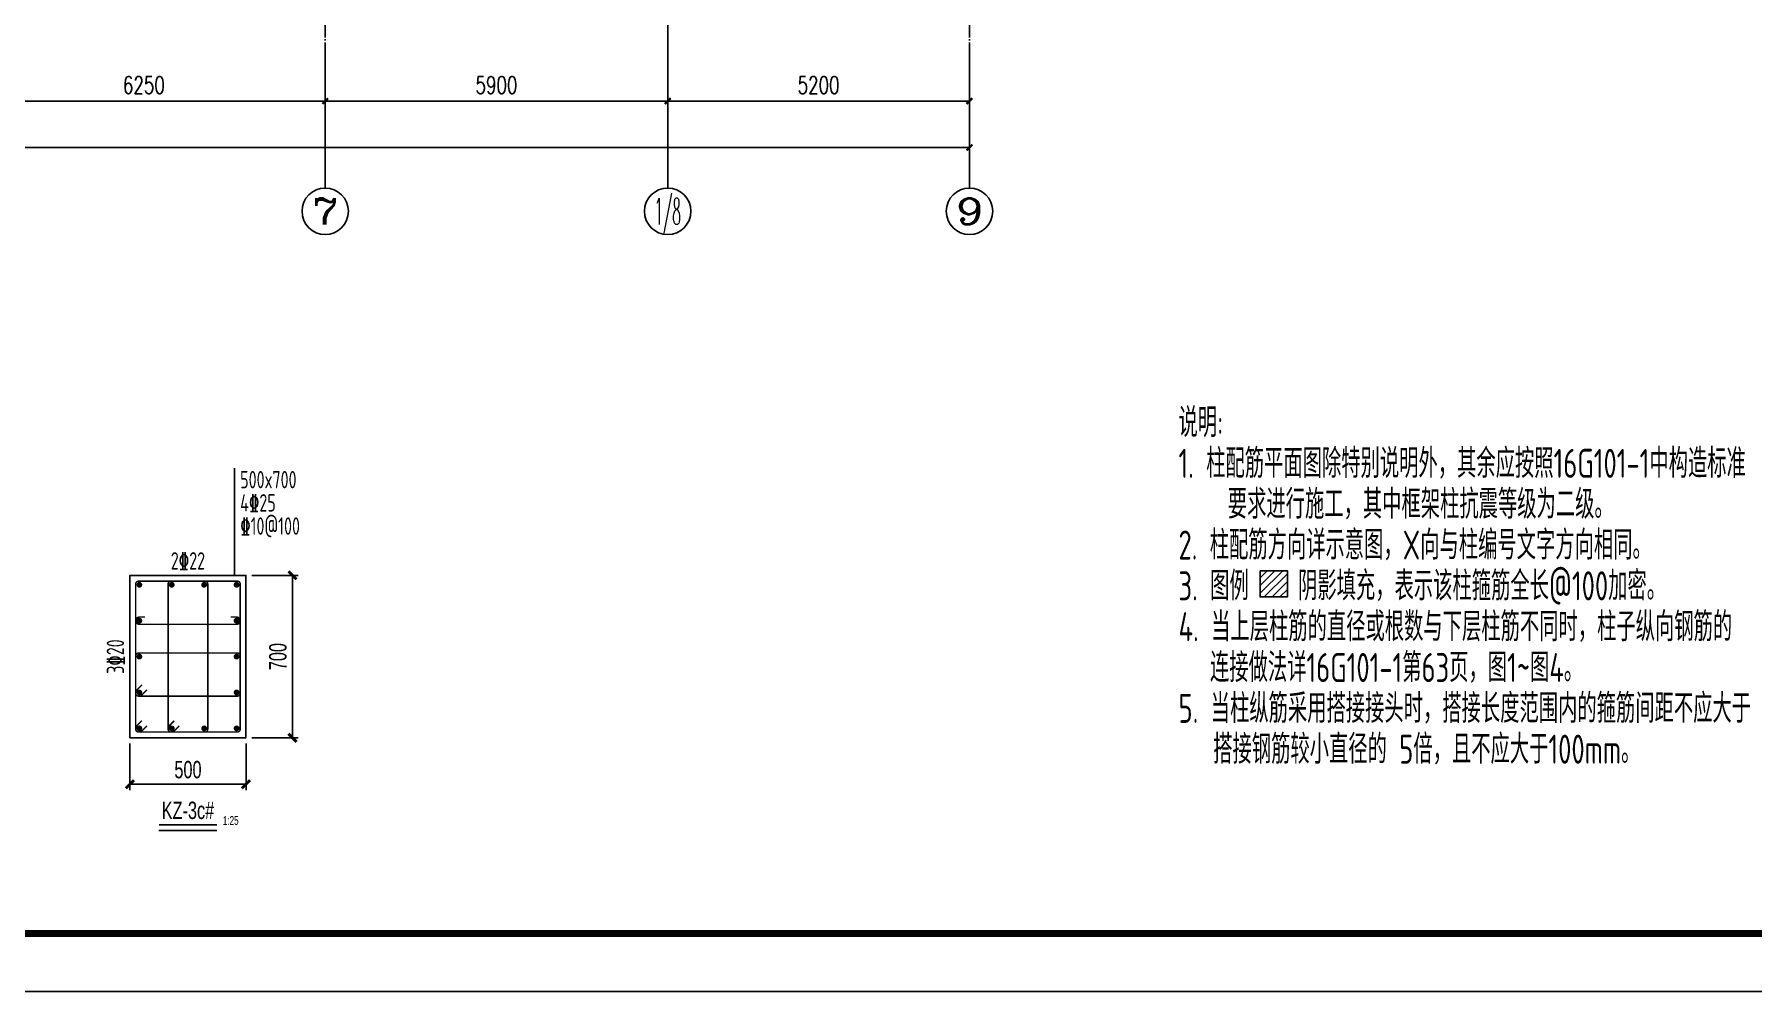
# Model space of a CAD drawing. Extents: x -441005 to 725361, y -182459 to 319313.
# Drawn here: x 5838 to 35442, y -39950 to -23450 of the extents above; entities that cross this region are included whole.
import ezdxf
from ezdxf.enums import TextEntityAlignment as Align

# ---------------------------------------------------------------- set-up
doc = ezdxf.new("R2010")
doc.units = 0
doc.header["$LTSCALE"] = 100
doc.linetypes.add('DOTE', pattern=[2.42, 2, -0.2, 0.02, -0.2])
doc.layers.get('0').update_dxf_attribs({"linetype": 'CONTINUOUS'})
doc.layers.get('Defpoints').update_dxf_attribs({"linetype": 'CONTINUOUS'})
for name, color, linetype in [('AXIS', 3, 'CONTINUOUS'), ('AXIS_TEXT', 7, 'CONTINUOUS'), ('DOTE', 8, 'DOTE'), ('link', 6, 'CONTINUOUS'), ('outline', 7, 'CONTINUOUS'), ('REIN', 1, 'CONTINUOUS'), ('S说明&图名', 4, 'CONTINUOUS'), ('z-计算配筋', 7, 'CONTINUOUS'), ('z-详图标注', 3, 'CONTINUOUS'), ('图框', 7, 'CONTINUOUS')]:
    doc.layers.add(name, color=color, linetype=linetype)
doc.styles.add('_TCH_AXIS', font='COMPLEX', dxfattribs={"bigfont": 'GBCBIG'})
doc.styles.add('_TCH_DIM_T3', font='simplex_.ttf', dxfattribs={"width": 0.705882, "bigfont": 'GBCBIG'})
doc.styles.add('BW_Dim', font='Bweng.shx', dxfattribs={"width": 0.7, "bigfont": 'hztxt.shx'})
doc.styles.add('BW_Label', font='Bweng.shx', dxfattribs={"width": 0.7, "bigfont": 'hztxt.shx'})
doc.styles.add('BW_Rein', font='Tssdeng.shx', dxfattribs={"width": 0.7, "bigfont": 'hztxt.shx'})
doc.styles.add('COMPLEX', font='COMPLEX')
doc.styles.add('TSSD_Rein', font='Tssdeng.shx', dxfattribs={"width": 0.7, "bigfont": '1.shx'})
doc.dimstyles.new('_TCH_ARCH&&100', dxfattribs={"dimtxt": 297.5, "dimasz": 100, "dimexe": 250, "dimexo": 300, "dimgap": 126.25, "dimtad": 1, "dimdec": 0, "dimzin": 0, "dimdsep": 46, "dimtxsty": '_TCH_DIM_T3', "dimblk": 'ARCHTICK', "dimcen": 0.09, "dimclrt": 7, "dimazin": 2, "dimtfac": 1, "dimtdec": 0, "dimtix": 1, "dimtmove": 2, "dimatfit": 3, "dimfxl": 0, "dimtolj": 1, "dimtzin": 0, "dimarcsym": 0})
doc.dimstyles.new('Cyz_25_100', dxfattribs={"dimtxt": 300, "dimasz": 100, "dimexe": 100, "dimexo": 100, "dimgap": 100, "dimtad": 1, "dimdec": 0, "dimlfac": 0.25, "dimzin": 0, "dimdsep": 46, "dimtxsty": 'BW_Dim', "dimblk": '_bwk', "dimcen": 0, "dimclrt": 7, "dimadec": 0, "dimazin": 0, "dimtfac": 1, "dimtdec": 0, "dimtix": 1, "dimtmove": 2, "dimatfit": 0, "dimfxl": 0, "dimtolj": 1, "dimtzin": 0, "dimarcsym": 0})

# ---------------------------------------------------------------- blocks, each defined once
blk = doc.blocks.new('_AXISO')
blk.add_circle((0, 0), 0.5)
at = {"layer": 'AXIS_TEXT', "style": 'COMPLEX', "width": 1.041667}
blk.add_attdef('A', text='', height=0.56, dxfattribs=at).set_placement((-0.25, -0.28), (0.25, -0.28), align=Align.FIT)
blk = doc.blocks.new('_ArchTick')
at = {"color": 0, "linetype": 'ByBlock', "const_width": 0.4}
blk.add_lwpolyline([(-0.5, -0.5), (0.5, 0.5)], dxfattribs=at)
blk = doc.blocks.new('*D637')
at = {"layer": 'AXIS', "color": 0, "lineweight": -2}
for p, q in [((4600, -23900), (4600, -24850)), ((10850, -23900), (10850, -24850)), ((4600, -24600), (10850, -24600))]:
    blk.add_line(p, q, dxfattribs=at)
at = {"layer": 'Defpoints', "color": 0}
for p in [(4600, -23600), (10850, -23600), (10850, -24600)]:
    blk.add_point(p, dxfattribs=at)
at = {"layer": 'AXIS', "color": 0, "lineweight": -2, "xscale": 100, "yscale": 100, "zscale": 100, "rotation": 180}
blk.add_blockref('_ArchTick', (4600, -24600), dxfattribs=at)
at = {"layer": 'AXIS', "color": 0, "lineweight": -2, "xscale": 100, "yscale": 100, "zscale": 100}
blk.add_blockref('_ArchTick', (10850, -24600), dxfattribs=at)
at = {"layer": 'AXIS', "color": 7, "insert": (7725, -24325), "char_height": 297.5, "attachment_point": 5, "style": '_TCH_DIM_T3'}
blk.add_mtext('\\A1;6250', dxfattribs=at)
blk = doc.blocks.new('*D642')
at = {"layer": 'AXIS', "color": 0, "lineweight": -2}
for p, q in [((16750, -23900), (16750, -24850)), ((21950, -23900), (21950, -24850)), ((21950, -24600), (16750, -24600))]:
    blk.add_line(p, q, dxfattribs=at)
at = {"layer": 'Defpoints', "color": 0}
for p in [(16750, -23600), (21950, -23600), (16750, -24600)]:
    blk.add_point(p, dxfattribs=at)
at = {"layer": 'AXIS', "color": 0, "lineweight": -2, "xscale": 100, "yscale": 100, "zscale": 100, "rotation": 180}
blk.add_blockref('_ArchTick', (16750, -24600), dxfattribs=at)
at = {"layer": 'AXIS', "color": 0, "lineweight": -2, "xscale": 100, "yscale": 100, "zscale": 100}
blk.add_blockref('_ArchTick', (21950, -24600), dxfattribs=at)
at = {"layer": 'AXIS', "color": 7, "insert": (19350, -24325), "char_height": 297.5, "attachment_point": 5, "style": '_TCH_DIM_T3'}
blk.add_mtext('\\A1;5200', dxfattribs=at)
blk = doc.blocks.new('*D643')
at = {"layer": 'AXIS', "color": 0, "lineweight": -2}
for p, q in [((10850, -23900), (10850, -24850)), ((16750, -23900), (16750, -24850)), ((16750, -24600), (10850, -24600))]:
    blk.add_line(p, q, dxfattribs=at)
at = {"layer": 'Defpoints', "color": 0}
for p in [(10850, -23600), (16750, -23600), (10850, -24600)]:
    blk.add_point(p, dxfattribs=at)
at = {"layer": 'AXIS', "color": 0, "lineweight": -2, "xscale": 100, "yscale": 100, "zscale": 100, "rotation": 180}
blk.add_blockref('_ArchTick', (10850, -24600), dxfattribs=at)
at = {"layer": 'AXIS', "color": 0, "lineweight": -2, "xscale": 100, "yscale": 100, "zscale": 100}
blk.add_blockref('_ArchTick', (16750, -24600), dxfattribs=at)
at = {"layer": 'AXIS', "color": 7, "insert": (13800, -24325), "char_height": 297.5, "attachment_point": 5, "style": '_TCH_DIM_T3'}
blk.add_mtext('\\A1;5900', dxfattribs=at)
blk = doc.blocks.new('*D644')
at = {"layer": 'AXIS', "color": 0, "lineweight": -2}
for p, q in [((-29800, -23900), (-29800, -25650)), ((21950, -23900), (21950, -25650)), ((-29800, -25400), (21950, -25400))]:
    blk.add_line(p, q, dxfattribs=at)
at = {"layer": 'Defpoints', "color": 0}
for p in [(-29800, -23600), (21950, -23600), (21950, -25400)]:
    blk.add_point(p, dxfattribs=at)
at = {"layer": 'AXIS', "color": 0, "lineweight": -2, "xscale": 100, "yscale": 100, "zscale": 100, "rotation": 180}
blk.add_blockref('_ArchTick', (-29800, -25400), dxfattribs=at)
at = {"layer": 'AXIS', "color": 0, "lineweight": -2, "xscale": 100, "yscale": 100, "zscale": 100}
blk.add_blockref('_ArchTick', (21950, -25400), dxfattribs=at)
at = {"layer": 'AXIS', "color": 7, "insert": (-3925, -25125), "char_height": 297.5, "attachment_point": 5, "style": '_TCH_DIM_T3'}
blk.add_mtext('\\A1;51750', dxfattribs=at)
blk = doc.blocks.new('_bwk')
blk.add_line((-1, 0), (0, 0))
blk.add_lwpolyline([(-0.7, -0.7, 0.5, 0.5, 0), (0.7, 0.7, 0.5, 0.5, 0)], format="xyseb")
blk = doc.blocks.new('*D1214')
at = {"layer": 'Defpoints', "color": 0}
for p in [(9485, -32775), (10285, -32775), (9485, -35575)]:
    blk.add_point(p, dxfattribs=at)
at = {"layer": 'z-详图标注', "color": 0, "lineweight": -2}
for p, q in [((9585, -32775), (10385, -32775)), ((10285, -35475), (10285, -32875)), ((9585, -35575), (10385, -35575))]:
    blk.add_line(p, q, dxfattribs=at)
at = {"layer": 'z-详图标注', "color": 0, "lineweight": -2, "xscale": 100, "yscale": 100, "zscale": 100}
for p, rotation in [((10285, -32775), 90), ((10285, -35575), 270)]:
    blk.add_blockref('_bwk', p, dxfattribs=dict(at, rotation=rotation))
at = {"layer": 'z-详图标注', "color": 7, "insert": (10035, -34175), "char_height": 300, "attachment_point": 5, "rotation": 90, "style": 'BW_Dim'}
blk.add_mtext('\\A1;700', dxfattribs=at)
blk = doc.blocks.new('*D1215')
at = {"layer": 'Defpoints', "color": 0}
for p in [(7485, -35575), (9485, -35575), (9485, -36375)]:
    blk.add_point(p, dxfattribs=at)
at = {"layer": 'z-详图标注', "color": 0, "lineweight": -2}
for p, q in [((7485, -35675), (7485, -36475)), ((9485, -35675), (9485, -36475)), ((7585, -36375), (9385, -36375))]:
    blk.add_line(p, q, dxfattribs=at)
at = {"layer": 'z-详图标注', "color": 0, "lineweight": -2, "xscale": 100, "yscale": 100, "zscale": 100, "rotation": 180}
blk.add_blockref('_bwk', (7485, -36375), dxfattribs=at)
at = {"layer": 'z-详图标注', "color": 0, "lineweight": -2, "xscale": 100, "yscale": 100, "zscale": 100}
blk.add_blockref('_bwk', (9485, -36375), dxfattribs=at)
at = {"layer": 'z-详图标注', "color": 7, "insert": (8485, -36125), "char_height": 300, "attachment_point": 5, "style": 'BW_Dim'}
blk.add_mtext('\\A1;500', dxfattribs=at)
blk = doc.blocks.new('A2+1_2')
at = {"layer": '图框'}
blk.add_lwpolyline([(0, 0), (89100, 0), (89100, 42000), (0, 42000)], close=True, dxfattribs=at)
at = {"layer": '图框', "const_width": 120}
blk.add_lwpolyline([(2500, 1000), (88100, 1000), (88100, 41000), (2500, 41000)], close=True, dxfattribs=at)

msp = doc.modelspace()

# ---------------------------------------------------------------- hatches: boundary and pattern name
at = {"layer": 'S说明&图名'}
h = msp.add_hatch(dxfattribs=at)
h.set_pattern_fill('ANSI31', color=2, scale=30, style=0)
h.set_pattern_definition([(45, (-881071.56, -270825.38), (-67.351921, 67.351921), [])])
h.paths.add_polyline_path([(27427.9, -33147.2), (27427.9, -32694.2), (26956.1, -32694.2), (26956.1, -33147.2)])

# ---------------------------------------------------------------- linework, layer by layer
at = {"layer": 'AXIS'}
for p, q in [((10850, -23600), (10850, -26100)), ((16750, -23600), (16750, -26100)), ((21950, -23600), (21950, -26100))]:
    msp.add_line(p, q, dxfattribs=at)
at = {"layer": 'DOTE', "ltscale": 2}
for p, q in [((10850, -8100), (10850, -23600)), ((21950, -8100), (21950, -23600)), ((16750, -17400), (16750, -23600))]:
    msp.add_line(p, q, dxfattribs=at)
at = {"layer": 'link', "color": 1, "const_width": 25}
msp.add_lwpolyline([(7778.9, -35369), (7687, -35460.9, -0.1989124), (7653.1, -35475), (7632.5, -35475, -0.4142136), (7584.5, -35427), (7584.5, -32923, -0.4142136), (7632.5, -32875), (9336.5, -32875, -0.4142136), (9384.5, -32923), (9384.5, -35427, -0.4142136), (9336.5, -35475), (7632.5, -35475, -0.4142136), (7584.5, -35427), (7584.5, -35406.5, -0.1989124), (7598.6, -35372.6), (7690.5, -35280.6)], format="xyb", dxfattribs=at)
at = {"layer": 'link', "const_width": 25}
for points in [[(8337.3, -35369), (8245.3, -35460.9, -0.1989124), (8211.4, -35475), (8190.9, -35475, -0.4142136), (8142.9, -35427), (8142.9, -32923, -0.4142136), (8190.9, -32875), (8778.2, -32875, -0.4142136), (8826.2, -32923), (8826.2, -35427, -0.4142136), (8778.2, -35475), (8190.9, -35475, -0.4142136), (8142.9, -35427), (8142.9, -35406.5, -0.1989124), (8156.9, -35372.6), (8248.9, -35280.6)], [(9222, -33493.7), (9322, -33493.7, -1), (9322, -33618.7), (7647, -33618.7, -1), (7647, -33493.7), (7747, -33493.7)], [(7690.5, -34661.9), (7598.6, -34753.8, 0.1989124), (7584.5, -34787.7), (7584.5, -34808.2, 0.4142136), (7632.5, -34856.2), (9336.5, -34856.2, 0.4142136), (9384.5, -34808.2), (9384.5, -34160.5, 0.4142136), (9336.5, -34112.5), (7632.5, -34112.5, 0.4142136), (7584.5, -34160.5), (7584.5, -34808.2, 0.4142136), (7632.5, -34856.2), (7653.1, -34856.2, 0.1989124), (7687, -34842.2), (7778.9, -34750.3)]]:
    msp.add_lwpolyline(points, format="xyb", dxfattribs=at)
at = {"layer": 'outline'}
msp.add_lwpolyline([(7484.5, -35575), (9484.5, -35575), (9484.5, -32775), (7484.5, -32775)], close=True, dxfattribs=at)
at = {"layer": 'REIN', "const_width": 50}
for points in [[(7622, -32937.5, 1), (7672, -32937.5, 1)], [(8180.4, -32937.5, 1), (8230.4, -32937.5, 1)], [(8738.7, -32937.5, 1), (8788.7, -32937.5, 1)], [(9297, -32937.5, 1), (9347, -32937.5, 1)], [(7622, -33556.2, 1), (7672, -33556.2, 1)], [(9297, -33556.2, 1), (9347, -33556.2, 1)], [(7622, -34175, 1), (7672, -34175, 1)], [(9297, -34175, 1), (9347, -34175, 1)], [(7622, -34793.7, 1), (7672, -34793.7, 1)], [(9297, -34793.7, 1), (9347, -34793.7, 1)], [(7622, -35412.5, 1), (7672, -35412.5, 1)], [(8180.4, -35412.5, 1), (8230.4, -35412.5, 1)], [(8738.7, -35412.5, 1), (8788.7, -35412.5, 1)], [(9297, -35412.5, 1), (9347, -35412.5, 1)]]:
    msp.add_lwpolyline(points, format="xyb", close=True, dxfattribs=at)
at = {"layer": 'S说明&图名'}
msp.add_lwpolyline([(26956.1, -32694.2), (27427.9, -32694.2), (27427.9, -33147.2), (26956.1, -33147.2)], close=True, dxfattribs=at)
at = {"layer": 'z-计算配筋'}
for p, q in [((9284.5, -32775), (9284.5, -30925)), ((7984.7, -37175), (8984.4, -37175))]:
    msp.add_line(p, q, dxfattribs=at)
at = {"layer": 'z-计算配筋', "const_width": 30}
msp.add_lwpolyline([(7984.7, -37075), (8984.4, -37075)], dxfattribs=at)

# ---------------------------------------------------------------- block references
msp.add_blockref('A2+1_2', (-40300, -39950))
at = {"layer": 'AXIS'}
ref = msp.add_blockref('_AXISO', (10850, -26500), dxfattribs=dict(at, xscale=800, yscale=800, zscale=800))
ref.add_attrib('A', '7', dxfattribs={"layer": 'AXIS_TEXT', "height": 452.5, "style": '_TCH_AXIS', "width": 1.5}).set_placement((10623.7, -26726.3), (11076.3, -26726.3), align=Align.FIT)
ref = msp.add_blockref('_AXISO', (16750, -26500), dxfattribs=dict(at, xscale=800, yscale=800, zscale=800))
ref.add_attrib('A', '1/8', dxfattribs={"layer": 'AXIS_TEXT', "height": 452.55, "style": '_TCH_AXIS', "width": 0.411765}).set_placement((16523.7, -26726.3), (16976.3, -26726.3), align=Align.FIT)
ref = msp.add_blockref('_AXISO', (21950, -26500), dxfattribs=dict(at, xscale=800, yscale=800, zscale=800))
ref.add_attrib('A', '9', dxfattribs={"layer": 'AXIS_TEXT', "height": 452.5, "style": '_TCH_AXIS', "width": 1.5}).set_placement((21723.7, -26726.3), (22176.3, -26726.3), align=Align.FIT)

# ---------------------------------------------------------------- texts
at = {"layer": 'S说明&图名', "style": 'TSSD_Rein', "width": 0.7}
for s, p in [('说明:', (25550, -30390.4)), ('1. 柱配筋平面图除特别说明外，其余应按照16G101-1中构造标准', (25550, -31094.2)), ('2. 柱配筋方向详示意图，X向与柱编号文字方向相同。', (25550, -32501.9)), ('3. 图例    阴影填充，表示该柱箍筋全长@100加密。', (25550, -33205.8)), ('4. 当上层柱筋的直径或根数与下层柱筋不同时，柱子纵向钢筋的', (25550.8, -33909.6)), ('5. 当柱纵筋采用搭接接头时，搭接长度范围内的箍筋间距不应大于', (25551.5, -35317.3)), ('搭接钢筋较小直径的 5倍，且不应大于100mm。', (26148.7, -36021.2))]:
    msp.add_text(s, height=500, dxfattribs=at).set_placement(p)
at = {"layer": 'S说明&图名', "color": 1, "style": 'TSSD_Rein', "width": 0.7}
msp.add_text('    要求进行施工，其中框架柱抗震等级为二级。', height=500, dxfattribs=at).set_placement((25550, -31798.1))
at = {"layer": 'S说明&图名', "color": 6, "style": 'TSSD_Rein', "width": 0.7}
msp.add_text('连接做法详16G101-1第63页，图1~图4。', height=500, dxfattribs=at).set_placement((26093.1, -34613.5))
at = {"layer": 'z-计算配筋', "width": 0.7}
for s, height, style, p in [('500x700', 300, 'BW_Rein', (9384.5, -31275)), ('4%%13225', 300, 'BW_Rein', (9384.5, -31675)), ('%%13210@100', 300, 'BW_Rein', (9384.5, -32075)), ('1:25', 150, 'BW_Label', (9084.4, -37075))]:
    msp.add_text(s, height=height, dxfattribs=dict(at, style=style)).set_placement(p)
for s, style, p in [('2%%13222', 'BW_Rein', (8484.5, -32675)), ('KZ-3c#', 'BW_Label', (8484.5, -36975))]:
    msp.add_text(s, height=300, dxfattribs=dict(at, style=style)).set_placement(p, align=Align.CENTER)
at = {"layer": 'z-计算配筋', "style": 'BW_Rein', "width": 0.7}
msp.add_text('3%%13220', height=300, rotation=90, dxfattribs=at).set_placement((7384.5, -34175), align=Align.CENTER)

# ---------------------------------------------------------------- dimensions: what is measured, and where the dimension line sits
at = {"layer": 'AXIS'}
for p1, p2, distance, picture, middle in [((-29800, -23600), (21950, -23600), -1800, '*D644', (-3925, -25125)), ((4600, -23600), (10850, -23600), -1000, '*D637', (7725, -24325)), ((16750, -23600), (10850, -23600), 1000, '*D643', (13800, -24325)), ((21950, -23600), (16750, -23600), 1000, '*D642', (19350, -24325))]:
    dim = msp.add_aligned_dim(p1=p1, p2=p2, distance=distance, dimstyle='_TCH_ARCH&&100', dxfattribs=at)
    dim.commit()
    dim.dimension.update_dxf_attribs({"geometry": picture, "text_midpoint": middle})
at = {"layer": 'z-详图标注'}
dim = msp.add_linear_dim(base=(10284.5, -32775), p1=(9484.5, -35575), p2=(9484.5, -32775), angle=90, dimstyle='Cyz_25_100', dxfattribs=at)
dim.commit()
dim.dimension.update_dxf_attribs({"geometry": '*D1214', "text_midpoint": (10034.5, -34175)})
dim = msp.add_linear_dim(base=(9484.5, -36375), p1=(7484.5, -35575), p2=(9484.5, -35575), dimstyle='Cyz_25_100', dxfattribs=at)
dim.commit()
dim.dimension.update_dxf_attribs({"geometry": '*D1215', "text_midpoint": (8484.5, -36125)})

doc.saveas('drawing.dxf')
